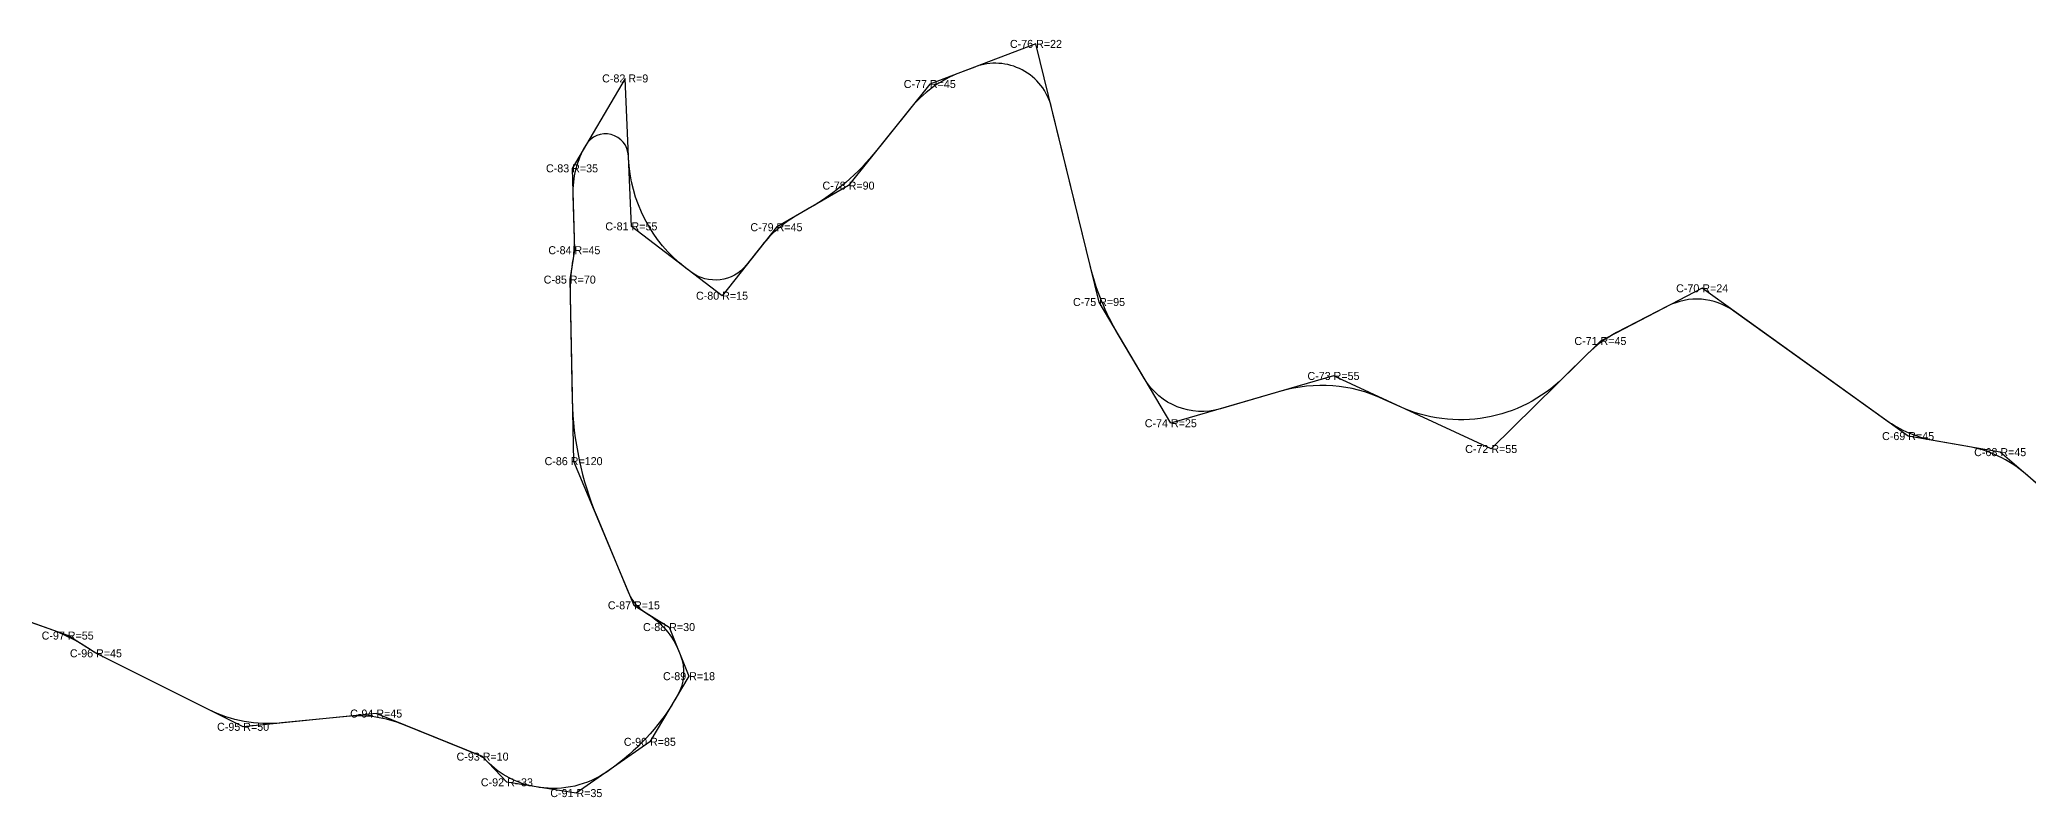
# Model space of a CAD drawing. Header units: metres. Extents: x 607202 to 613062, y 9471423 to 9472878.
# Drawn here: x 610830 to 611575, y 9472448 to 9472732 of the extents above; entities that cross this region are included whole.
import ezdxf
from ezdxf.enums import TextEntityAlignment as Align

# ---------------------------------------------------------------- set-up
doc = ezdxf.new("R2010")
doc.units = ezdxf.units.M
for name, color, linetype in [('EJE', 1, 'Continuous'), ('EJE-PI', 4, 'Continuous'), ('EJE-PI-TXT', 2, 'Continuous')]:
    doc.layers.add(name, color=color, linetype=linetype)

msp = doc.modelspace()

# ---------------------------------------------------------------- linework, layer by layer
at = {"layer": 'EJE'}
msp.add_lwpolyline([(611580.17, 9472564.16), (611574.05, 9472569.42, 0.135028), (611552.47, 9472579.61), (611540.27, 9472581.73, -0.112906), (611521.77, 9472589.5), (611464.77, 9472630.39, 0.282155), (611439.96, 9472632.19), (611420.83, 9472622.29, 0.075659), (611409.88, 9472614.33), (611400.95, 9472605.5, -0.31302), (611339.17, 9472594.7), (611333.37, 9472597.39, 0.181061), (611294.91, 9472600.29), (611272.3, 9472593.72, -0.342198), (611243.81, 9472604.99), (611233.97, 9472621.61, -0.073933), (611223.42, 9472647.48), (611208.95, 9472706.71, 0.450331), (611180.2, 9472721.86), (611174.85, 9472719.83, 0.134501), (611155.61, 9472705.85), (611143.46, 9472690.66, -0.093504), (611118.14, 9472668.91), (611113.25, 9472666.09, 0.094354), (611100.49, 9472655.1), (611094.58, 9472647.65, -0.408868), (611073.72, 9472645.07), (611071.89, 9472646.47, -0.222589), (611050.35, 9472687.86), (611050.33, 9472688.56, 0.746823), (611034.33, 9472692.58, 0.141526), (611029.47, 9472673.76), (611029.93, 9472657.33, -0.046026), (611029.41, 9472649.08), (611029.28, 9472648.28, 0.044224), (611028.45, 9472635.95), (611029.28, 9472596.88, 0.094121), (611038.56, 9472553.08), (611050.53, 9472524.49, 0.156186), (611056.47, 9472517.53), (611057.24, 9472517.05, -0.158755), (611069.23, 9472502.85), (611069.72, 9472501.66, -0.235324), (611068.52, 9472485.91), (611067.74, 9472484.59, -0.106348), (611043.37, 9472458.43), (611042.31, 9472457.69, -0.193195), (611016.91, 9472451.82), (611015.72, 9472452, -0.16595), (610997.13, 9472461.76, 0.107265), (610993.62, 9472464.15), (610966.06, 9472475.31, 0.12169), (610944.7, 9472478.38), (610920.24, 9472475.94, -0.141639), (610892.93, 9472480.96), (610852.63, 9472501.09, -0.02421), (610848.83, 9472503.22), (610845.09, 9472505.56, 0.053594), (610834.51, 9472510.71), (610822.13, 9472515.17, -0.019988)], format="xyb", dxfattribs=at)
at = {"layer": 'EJE-PI'}
msp.add_lwpolyline([(611585.64, 9472559.47), (611564.66, 9472577.48), (611530.13, 9472583.5), (611452.91, 9472638.9), (611414.75, 9472619.14), (611373.81, 9472578.66), (611314.68, 9472606.04), (611253.69, 9472588.32), (611226.77, 9472633.76), (611203.13, 9472730.52), (611163.31, 9472715.48), (611132.85, 9472677.4), (611105.82, 9472661.81), (611085.42, 9472636.12), (611051.43, 9472662.12), (611049.12, 9472717.58), (611029.18, 9472683.87), (611030.05, 9472653.18), (611028.32, 9472642.16), (611029.76, 9472574.1), (611052.38, 9472520.06), (611065.55, 9472511.9), (611073.04, 9472493.49), (611058.37, 9472468.89), (611030.79, 9472449.66), (611004.76, 9472453.71), (610995.64, 9472463.34), (610955.76, 9472479.48), (610905.86, 9472474.5), (610850.68, 9472502.06), (610840.08, 9472508.71), (610819.12, 9472516.26)], dxfattribs=at)

# ---------------------------------------------------------------- texts
at = {"layer": 'EJE-PI-TXT'}
for s, p in [('C-76 R=22', (611203.13, 9472730.52)), ('C-82 R=9', (611049.12, 9472717.58)), ('C-77 R=45', (611163.31, 9472715.48)), ('C-83 R=35', (611029.18, 9472683.87)), ('C-78 R=90', (611132.85, 9472677.4)), ('C-81 R=55', (611051.43, 9472662.12)), ('C-79 R=45', (611105.82, 9472661.81)), ('C-84 R=45', (611030.05, 9472653.18)), ('C-85 R=70', (611028.32, 9472642.16)), ('C-80 R=15', (611085.42, 9472636.12)), ('C-75 R=95', (611226.77, 9472633.76)), ('C-70 R=24', (611452.91, 9472638.9)), ('C-71 R=45', (611414.75, 9472619.14)), ('C-73 R=55', (611314.68, 9472606.04)), ('C-74 R=25', (611253.69, 9472588.32)), ('C-69 R=45', (611530.13, 9472583.5)), ('C-86 R=120', (611029.76, 9472574.1)), ('C-72 R=55', (611373.81, 9472578.66)), ('C-68 R=45', (611564.66, 9472577.48)), ('C-87 R=15', (611052.38, 9472520.06)), ('C-97 R=55', (610840.08, 9472508.71)), ('C-88 R=30', (611065.55, 9472511.9)), ('C-96 R=45', (610850.68, 9472502.06)), ('C-89 R=18', (611073.04, 9472493.49)), ('C-94 R=45', (610955.76, 9472479.48)), ('C-95 R=50', (610905.86, 9472474.5)), ('C-93 R=10', (610995.64, 9472463.34)), ('C-90 R=85', (611058.37, 9472468.89)), ('C-92 R=33', (611004.76, 9472453.71)), ('C-91 R=35', (611030.79, 9472449.66))]:
    msp.add_text(s, height=3, dxfattribs=at).set_placement(p, align=Align.MIDDLE_CENTER)

doc.saveas('drawing.dxf')
